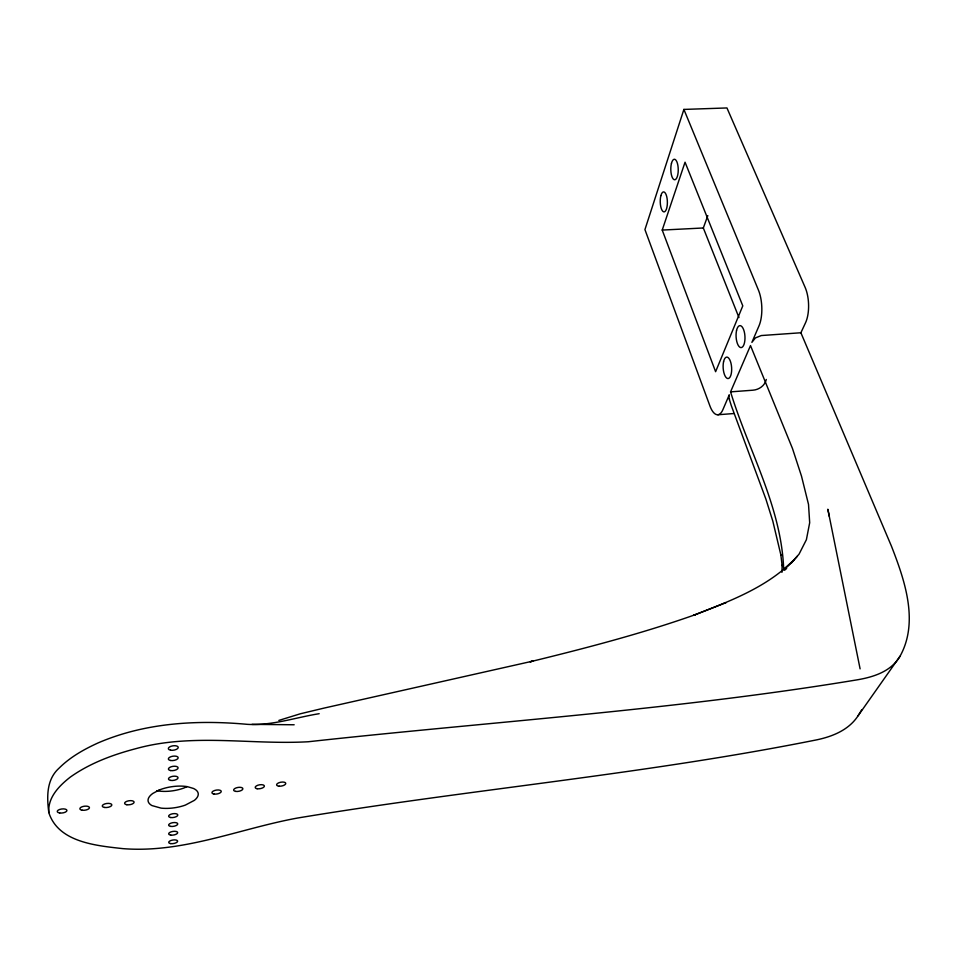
<?xml version="1.0" encoding="UTF-8"?>
<svg xmlns="http://www.w3.org/2000/svg" width="957" height="957" viewBox="0 0 957 957"><rect width="100%" height="100%" fill="white"/><g stroke="black" fill="none" stroke-linecap="round" stroke-linejoin="round"><path stroke-width="1.44" d="M783.699 569.714C781.606 506.971 748.577 450.903 730.562 391.868L750.503 345.573L792.48 448.51L801.511 476.179L808.521 504.435L809.682 522.737L806.392 539.7L799.083 554.091L791.439 562.931M781.929 572.346L782.156 565.061L782.144 565.731L780.84 554.737L780.972 555.371L772.813 521.11L765.911 499.159L731.351 405.768L728.708 397.406L729.282 394.822L722.846 409.763A23.411 9.044 85.9 0 1 709.915 405.935L644.934 229.596L683.896 109.421L726.949 107.95L805.124 287.375A24.834 10.85 87.5 0 1 805.531 322.772L800.889 332.761L891.481 546.256C904.664 580.121 919.175 621.811 900.023 656.239L858.094 715.764C848.297 730.813 830.664 737.285 813.653 740.455C642.913 774.476 469.002 789.537 297.34 818.068C239.25 828.726 182.871 853.453 122.747 848.62C96.334 845.665 58.329 842.375 48.819 812.601C46.785 797.061 46.331 779.608 59.047 768.184C70.1 757.154 83.809 749.439 97.913 743.003C144.794 722.726 196.891 719.736 247.181 724.329C271.776 725.861 295.223 717.547 319.183 713.695M48.819 812.601C47.587 797.444 59.322 785.649 70.363 777.06C90.185 762.992 113.297 754.559 136.672 748.446C192.883 733.014 251.105 745.001 308.321 741.747C490.319 721.757 673.584 710.094 854.386 680.295C871.683 677.616 890.656 672.34 900.023 656.239M662.22 230.075L685.045 162.2L742.788 305.869L715.609 371.687L662.22 230.075L703.323 227.981L707.821 215.6M766.306 379.474C764.87 385.695 758.985 389.762 752.86 390.205L730.562 391.868M858.094 715.764L861.695 709.855M724.114 603.389L726.004 602.635L693.562 615.327C730.562 600.876 770.122 586.402 797.408 556.161M785.9 567.824L793.616 560.312L783.759 569.499M784.573 570.228L786.654 568.458M159.006 790.111L152.845 793.425A25.325 10.611 -8.5 0 0 151.948 805.567L161.075 808.127A25.325 10.611 -8.5 0 0 185.323 805.112L194.403 800.339A25.325 10.611 -8.5 0 0 193.529 788.484L187.416 786.666A25.325 10.611 -8.5 0 0 159.029 790.111M186.95 786.75L183.469 788.173A25.169 10.754 -8.4 0 1 159.388 791.104L156.757 790.661M278.834 720.43L300.319 713.79L323.849 708.144L532.87 661.108L530.07 661.789C585.816 648.152 641.477 633.725 695.619 614.561M717.87 414.764L733.852 413.532M800.889 332.761L761.293 335.548L755.432 337.905L751.879 342.379L759.021 325.811A24.99 10.228 87.3 0 0 758.47 290.186L683.896 109.421M294.17 724.772L252.014 724.365M729.569 399.141L728.839 398.076M703.323 227.981L738.96 317.568M860.104 668.871L827.841 509.22L829.276 516.29M82.218 810.22A4.857 2.022 -7.3 0 0 89.468 807.708A4.857 2.022 -7.3 0 0 82.242 806.703A4.857 2.022 -7.3 0 0 82.218 810.22M104.612 807.469A4.833 2.01 -7.6 0 0 111.849 804.969A4.833 2.01 -7.6 0 0 104.72 803.952A4.833 2.01 -7.6 0 0 104.612 807.469M214.009 794.047A4.701 1.974 -9.1 0 0 221.246 791.559A4.701 1.974 -9.1 0 0 214.547 790.518A4.701 1.974 -9.1 0 0 214.009 794.047M170.657 780.41A4.845 2.081 -8.4 0 0 178.05 777.85A4.845 2.081 -8.4 0 0 171.04 776.737A4.845 2.081 -8.4 0 0 170.657 780.41M126.862 804.741A4.797 2.01 -7.9 0 0 134.112 802.241A4.797 2.01 -7.9 0 0 127.066 801.212A4.797 2.01 -7.9 0 0 126.862 804.741M170.717 817.529A4.653 1.914 -8.6 0 0 177.811 815.113A4.653 1.914 -8.6 0 0 171.076 814.156A4.653 1.914 -8.6 0 0 170.717 817.529M170.765 843.619A4.522 1.794 -8.7 0 0 177.643 841.287A4.522 1.794 -8.7 0 0 171.112 840.437A4.522 1.794 -8.7 0 0 170.765 843.619M279.193 786.199A4.641 1.95 -10.1 0 0 285.76 783.316A4.641 1.95 -10.1 0 0 278.619 782.862A4.641 1.95 -10.1 0 0 279.193 786.199M257.146 788.747A4.665 1.962 -9.8 0 0 264.371 786.283A4.665 1.962 -9.8 0 0 257.84 785.23A4.665 1.962 -9.8 0 0 257.146 788.747M235.637 791.391A4.677 1.974 -9.4 0 0 242.875 788.915A4.677 1.974 -9.4 0 0 236.247 787.862A4.677 1.974 -9.4 0 0 235.637 791.391M170.753 835.102A4.558 1.83 -8.7 0 0 177.691 832.734A4.558 1.83 -8.7 0 0 171.1 831.848A4.558 1.83 -8.7 0 0 170.753 835.102M170.741 826.405A4.606 1.866 -8.6 0 0 177.751 824.013A4.606 1.866 -8.6 0 0 171.088 823.092A4.606 1.866 -8.6 0 0 170.741 826.405M170.645 770.564A4.905 2.129 -8.4 0 0 178.11 767.969A4.905 2.129 -8.4 0 0 171.016 766.808A4.905 2.129 -8.4 0 0 170.645 770.564M170.621 760.492A4.952 2.165 -8.3 0 0 178.181 757.86A4.952 2.165 -8.3 0 0 171.004 756.664A4.952 2.165 -8.3 0 0 170.621 760.492M170.609 750.204A5.012 2.225 -8.3 0 0 178.241 747.525A5.012 2.225 -8.3 0 0 170.992 746.281A5.012 2.225 -8.3 0 0 170.609 750.204M59.693 812.983A4.881 2.022 -6.9 0 0 66.942 810.471A4.881 2.022 -6.9 0 0 59.633 809.466A4.881 2.022 -6.9 0 0 59.693 812.983M723.564 361.758A10.754 4.235 86.3 0 0 727.655 378.529A10.754 4.235 86.3 0 0 730.969 363.193A10.754 4.235 86.3 0 0 723.564 361.758M736.531 330.56A11.017 4.438 86.8 0 0 740.778 347.594A11.017 4.438 86.8 0 0 744.259 331.672A11.017 4.438 86.8 0 0 736.531 330.56M671.479 163.288A10.264 3.72 89.1 0 0 674.183 179.689A10.264 3.72 89.1 0 0 677.903 165.561A10.264 3.72 89.1 0 0 671.479 163.288M660.88 195.659A10.013 3.577 88.6 0 0 663.5 211.784A10.013 3.577 88.6 0 0 667.053 198.207A10.013 3.577 88.6 0 0 660.88 195.659"/></g></svg>
